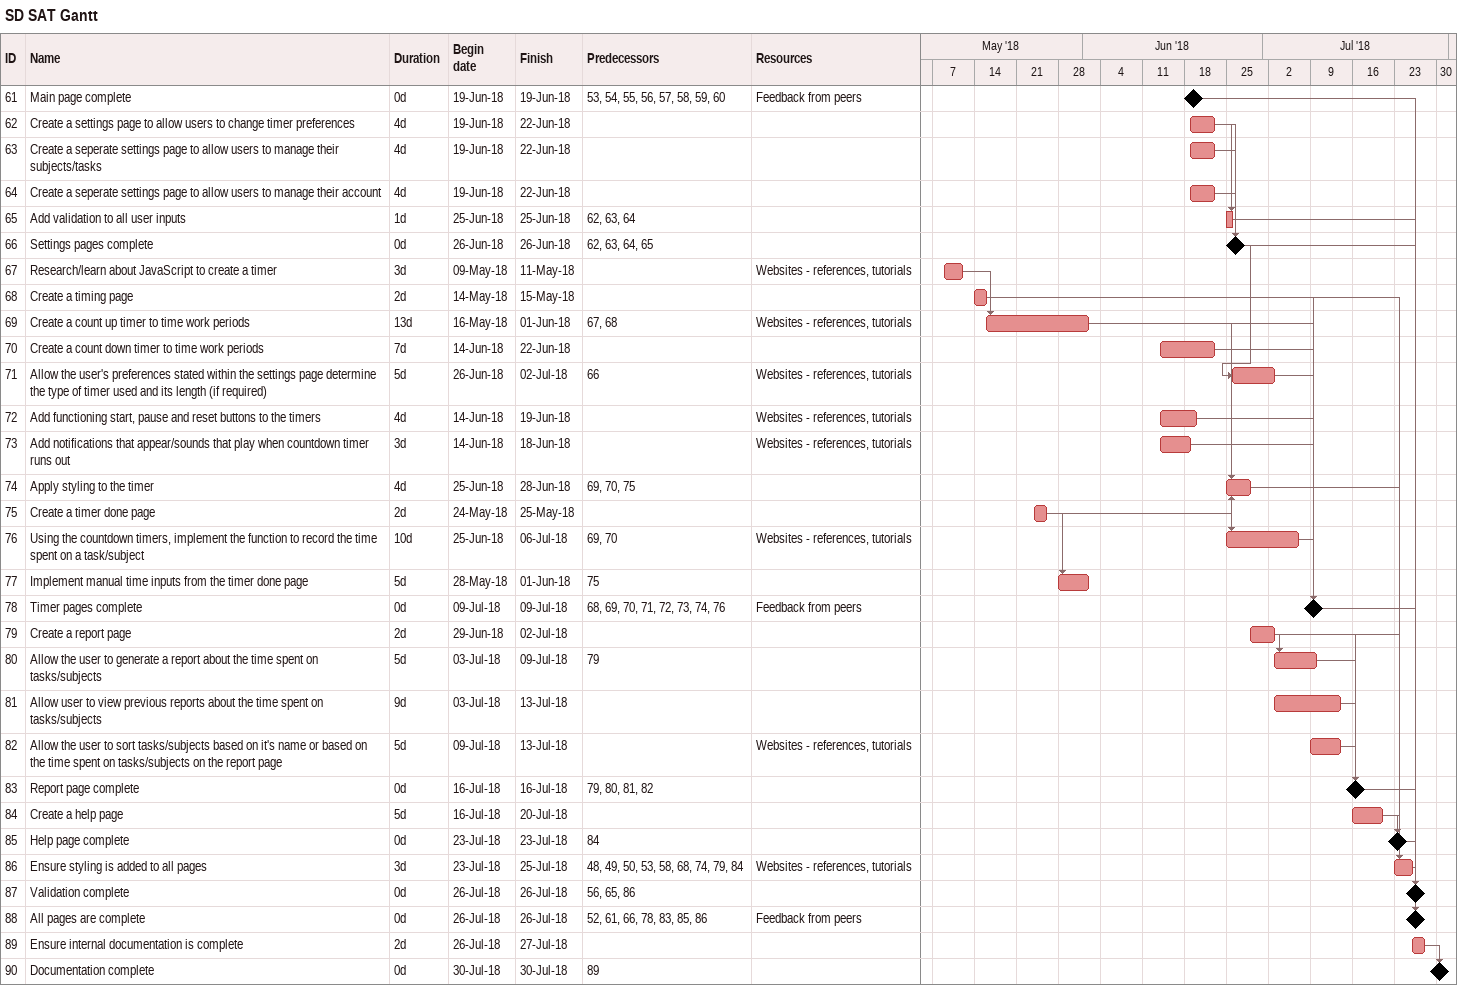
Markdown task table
SD SAT Gantt

| ID | Task | Duration | Start | Finish | Predecessors | Resources |
|---|---|---|---|---|---|---|
| 61 | Main page complete | 0d | 2018-06-19 | 2018-06-19 | 53, 54, 55, 56, 57, 58, 59, 60 | Feedback from peers |
| 62 | Create a settings page to allow users to change timer preferences | 4d | 2018-06-19 | 2018-06-22 |  |  |
| 63 | Create a seperate settings page to allow users to manage their subjects/tasks | 4d | 2018-06-19 | 2018-06-22 |  |  |
| 64 | Create a seperate settings page to allow users to manage their account | 4d | 2018-06-19 | 2018-06-22 |  |  |
| 65 | Add validation to all user inputs | 1d | 2018-06-25 | 2018-06-25 | 62, 63, 64 |  |
| 66 | Settings pages complete | 0d | 2018-06-26 | 2018-06-26 | 62, 63, 64, 65 |  |
| 67 | Research/learn about JavaScript to create a timer | 3d | 2018-05-09 | 2018-05-11 |  | Websites - references, tutorials |
| 68 | Create a timing page | 2d | 2018-05-14 | 2018-05-15 |  |  |
| 69 | Create a count up timer to time work periods | 13d | 2018-05-16 | 2018-06-01 | 67, 68 | Websites - references, tutorials |
| 70 | Create a count down timer to time work periods | 7d | 2018-06-14 | 2018-06-22 |  |  |
| 71 | Allow the user's preferences stated within the settings page determine the type of timer used and its length (if required) | 5d | 2018-06-26 | 2018-07-02 | 66 | Websites - references, tutorials |
| 72 | Add functioning start, pause and reset buttons to the timers | 4d | 2018-06-14 | 2018-06-19 |  | Websites - references, tutorials |
| 73 | Add notifications that appear/sounds that play when countdown timer runs out | 3d | 2018-06-14 | 2018-06-18 |  | Websites - references, tutorials |
| 74 | Apply styling to the timer | 4d | 2018-06-25 | 2018-06-28 | 69, 70, 75 |  |
| 75 | Create a timer done page | 2d | 2018-05-24 | 2018-05-25 |  |  |
| 76 | Using the countdown timers, implement the function to record the time spent on a task/subject | 10d | 2018-06-25 | 2018-07-06 | 69, 70 | Websites - references, tutorials |
| 77 | Implement manual time inputs from the timer done page | 5d | 2018-05-28 | 2018-06-01 | 75 |  |
| 78 | Timer pages complete | 0d | 2018-07-09 | 2018-07-09 | 68, 69, 70, 71, 72, 73, 74, 76 | Feedback from peers |
| 79 | Create a report page | 2d | 2018-06-29 | 2018-07-02 |  |  |
| 80 | Allow the user to generate a report about the time spent on tasks/subjects | 5d | 2018-07-03 | 2018-07-09 | 79 |  |
| 81 | Allow user to view previous reports about the time spent on tasks/subjects | 9d | 2018-07-03 | 2018-07-13 |  |  |
| 82 | Allow the user to sort tasks/subjects based on it's name or based on the time spent on tasks/subjects on the report page | 5d | 2018-07-09 | 2018-07-13 |  | Websites - references, tutorials |
| 83 | Report page complete | 0d | 2018-07-16 | 2018-07-16 | 79, 80, 81, 82 |  |
| 84 | Create a help page | 5d | 2018-07-16 | 2018-07-20 |  |  |
| 85 | Help page complete | 0d | 2018-07-23 | 2018-07-23 | 84 |  |
| 86 | Ensure styling is added to all pages | 3d | 2018-07-23 | 2018-07-25 | 48, 49, 50, 53, 58, 68, 74, 79, 84 | Websites - references, tutorials |
| 87 | Validation complete | 0d | 2018-07-26 | 2018-07-26 | 56, 65, 86 |  |
| 88 | All pages are complete | 0d | 2018-07-26 | 2018-07-26 | 52, 61, 66, 78, 83, 85, 86 | Feedback from peers |
| 89 | Ensure internal documentation is complete | 2d | 2018-07-26 | 2018-07-27 |  |  |
| 90 | Documentation complete | 0d | 2018-07-30 | 2018-07-30 | 89 |  |
